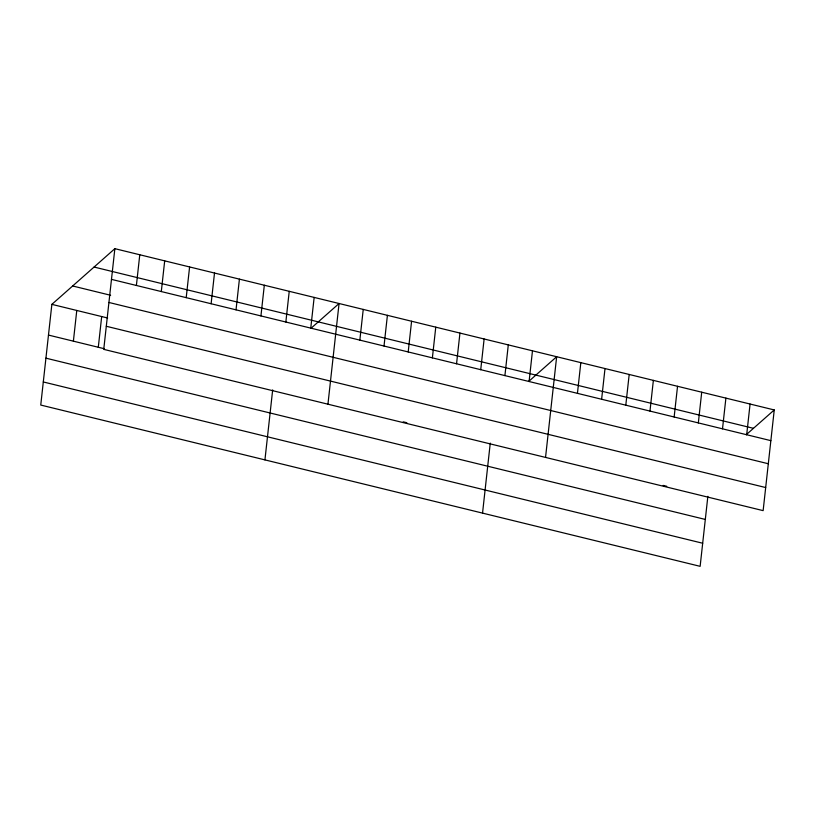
<?xml version="1.0" encoding="UTF-8"?>
<svg xmlns="http://www.w3.org/2000/svg" width="815" height="815" viewBox="0 0 815 815"><rect width="100%" height="100%" fill="white"/><g stroke="black" fill="none" stroke-linecap="round" stroke-linejoin="round"><path stroke-width="1.22" d="M114.864 248.667L103.75 349.36L763.135 510.638L774.25 409.945L114.864 248.667L51.865 304.362L40.75 405.055L700.136 566.333L707.858 496.345M73.391 341.169L76.773 310.464M98.299 347.261L101.681 316.556M136.39 285.464L139.773 254.759M161.299 291.556L164.691 260.851M186.207 297.658L189.6 266.943M211.116 303.751L214.508 273.045M236.024 309.843L239.416 279.137M260.932 315.935L264.325 285.23M264.936 459.884L272.668 389.906M285.851 322.027L289.233 291.322M310.76 328.119L314.152 297.414M327.946 404.189L339.06 303.506L311.126 328.201M359.843 340.12L363.235 309.415M384.018 346.039L387.41 315.334M408.203 351.948L411.585 321.242M432.378 357.866L435.77 327.161M456.553 363.775L459.945 333.07M480.728 369.694L484.12 338.989M482.541 513.114L490.263 443.126M504.913 375.603L508.295 344.898M529.088 381.522L532.48 350.807M545.541 457.409L556.655 356.726L528.721 381.42M577.438 393.339L580.83 362.634M601.623 399.258L605.005 368.553M625.798 405.167L629.19 374.462M649.973 411.086L653.365 380.381M674.148 416.995L677.54 386.29M698.333 422.914L701.715 392.209M722.508 428.822L725.9 398.117M746.683 434.741L750.075 404.036M746.316 434.639L774.25 409.945M94.082 267.045L753.457 428.323M111.482 279.372L770.858 440.65M72.657 285.984L110.616 295.274M108.925 302.467L768.311 463.745M51.865 304.362L107.621 318.003M106.296 326.265L765.682 487.543M48.472 335.077L104.228 348.708M403.221 421.844L406.848 422.73M663.135 485.404L666.762 486.3M45.925 358.162L705.311 519.44M43.297 381.96L702.683 543.238"/></g></svg>
